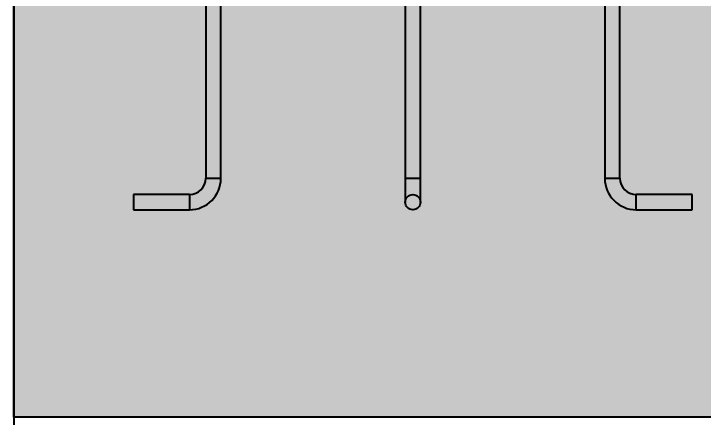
# Model space of a CAD drawing. Header units: millimetres. Extents: x 0 to 594, y 0 to 420.
# Drawn here: x 106.21 to 135, y 79.56 to 96.38 of the extents above; entities that cross this region are included whole.
import ezdxf

# ---------------------------------------------------------------- set-up
doc = ezdxf.new("R2010")
doc.units = ezdxf.units.MM
doc.layers.add('COTAS', color=1, linetype='Continuous')
doc.styles.add('SLDTEXTSTYLE0', font='TXT', dxfattribs={"width": 0.75})
doc.dimstyles.new('SLDDIMSTYLE0', dxfattribs={"dimtxt": 3, "dimasz": 3, "dimexe": 0, "dimexo": 0.0625, "dimgap": 0.75, "dimtad": 1, "dimlfac": 30, "dimrnd": 1e-09, "dimzin": 12, "dimdsep": 46, "dimtxsty": 'SLDTEXTSTYLE0', "dimsah": 1, "dimcen": 0.09, "dimadec": 0, "dimazin": 3, "dimtfac": 1, "dimtofl": 0, "dimtmove": 0, "dimatfit": 3, "dimfxl": 0, "dimfrac": 2, "dimtolj": 1, "dimtzin": 12, "dimarcsym": 0})

# ---------------------------------------------------------------- blocks, each defined once
blk = doc.blocks.new('_D_1')
at = {"layer": 'COTAS'}
for p, q in [((106.205, 111.892), (106.205, 69.273)), ((139.539, 111.892), (139.539, 69.273)), ((106.205, 70.273), (139.539, 70.273))]:
    blk.add_line(p, q, dxfattribs=at)
for points in [[(106.205, 70.273), (109.205, 69.773), (109.205, 70.773)], [(139.539, 70.273), (136.539, 70.773), (136.539, 69.773)]]:
    blk.add_solid(points, dxfattribs=at)
at = {"layer": 'COTAS', "insert": (115.668, 74.14), "char_height": 3, "attachment_point": 1, "style": 'SLDTEXTSTYLE0'}
blk.add_mtext('1000,00', dxfattribs=at)

msp = doc.modelspace()

# ---------------------------------------------------------------- hatches: boundary and pattern name
at = {"layer": 'COTAS'}
h = msp.add_hatch(dxfattribs=at)
h.set_pattern_fill('SACNCR', color=256, scale=0.03333333, style=0)
h.paths.add_polyline_path([(106.20543, 79.55817), (106.20543, 112.8915), (139.53876, 112.8915), (139.53876, 79.55817)], flags=0)

# ---------------------------------------------------------------- linework, layer by layer
at = {"color": 7, "linetype": 'Continuous', "lineweight": 25}
for p, q in [((114.22143, 111.85534), (114.22143, 89.52617)), ((114.8561, 89.52617), (114.8561, 111.83019)), ((122.55476, 111.84284), (122.55476, 89.52617)), ((123.18943, 89.52617), (123.18943, 111.86765)), ((130.8881, 111.83032), (130.8881, 89.52617)), ((131.52276, 89.52617), (131.52276, 111.85534)), ((122.55476, 89.52617), (122.55476, 88.52617)), ((123.18943, 88.52617), (123.18943, 89.52617)), ((113.53876, 88.8435), (111.20543, 88.8435)), ((111.20543, 88.8435), (111.20543, 88.52617)), ((134.53876, 88.8435), (132.20543, 88.8435)), ((134.53876, 88.20884), (134.53876, 88.8435)), ((111.20543, 88.52617), (111.20543, 88.20884)), ((111.20543, 88.20884), (113.53876, 88.20884)), ((132.20543, 88.20884), (134.53876, 88.20884))]:
    msp.add_line(p, q, dxfattribs=at)
at = {"color": 1, "linetype": 'Continuous', "lineweight": 25}
for p, q in [((114.22143, 89.52617), (114.53876, 89.52617)), ((114.53876, 89.52617), (114.8561, 89.52617)), ((122.55476, 89.52617), (123.18943, 89.52617)), ((130.8881, 89.52617), (131.52276, 89.52617)), ((113.53876, 88.8435), (113.53876, 88.52617)), ((132.20543, 88.20884), (132.20543, 88.8435)), ((113.53876, 88.52617), (113.53876, 88.20884))]:
    msp.add_line(p, q, dxfattribs=at)
at = {"color": 7, "linetype": 'Continuous', "lineweight": 25}
msp.add_circle((122.8721, 88.52617), 0.31733, dxfattribs=at)
for centre, radius, start, end in [((113.53876, 89.52617), 0.68267, 270, 0), ((113.53876, 89.52617), 1.31733, 270, 0), ((132.20543, 89.52617), 1.31733, 180, 270), ((132.20543, 89.52617), 0.68267, 180, 270)]:
    msp.add_arc(centre, radius, start, end, dxfattribs=at)
at = {"layer": 'COTAS'}
for p, q in [((106.20543, 79.55817), (106.20543, 112.8915)), ((139.53876, 79.55817), (106.20543, 79.55817))]:
    msp.add_line(p, q, dxfattribs=at)

# ---------------------------------------------------------------- dimensions: what is measured, and where the dimension line sits
dim = msp.add_linear_dim(base=(139.53876, 70.27257), p1=(106.20543, 112.8915), p2=(139.53876, 112.8915), dimstyle='SLDDIMSTYLE0', dxfattribs=at)
dim.commit()
dim.dimension.update_dxf_attribs({"geometry": '_D_1', "text_midpoint": (122.8721, 70.27257), "dimtype": 160})

doc.saveas('drawing.dxf')
